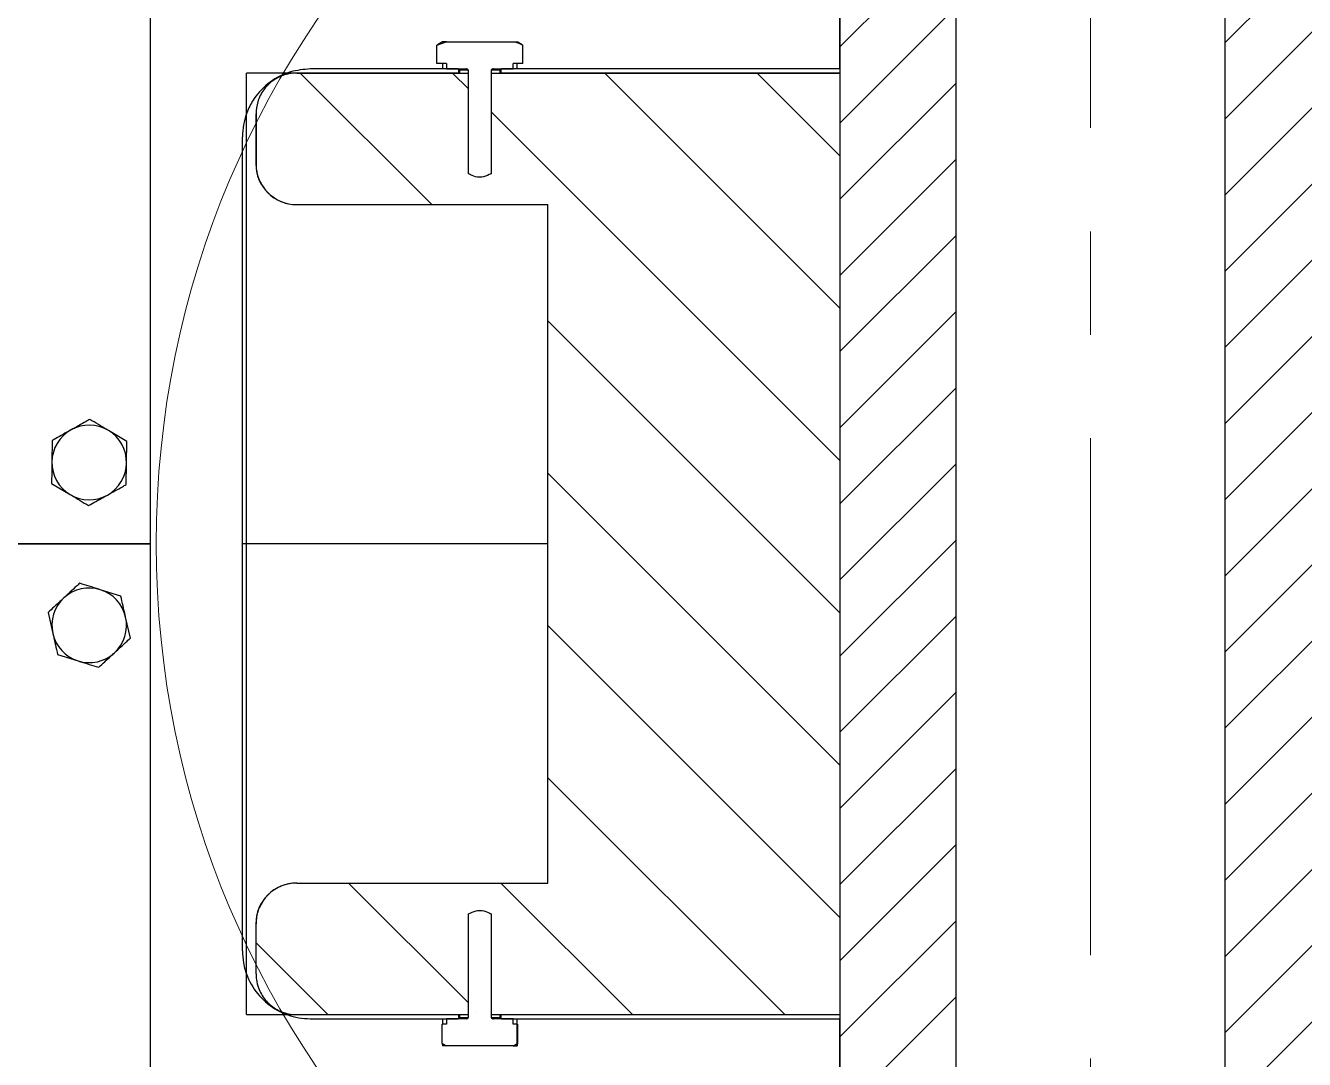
# Model space of a CAD drawing. Header units: millimetres. Extents: x 2 to 1187, y 2 to 839.
# Drawn here: x 103 to 140.7, y 384.22 to 414.7 of the extents above; entities that cross this region are included whole.
import ezdxf

# ---------------------------------------------------------------- set-up
doc = ezdxf.new("R2010")
doc.units = ezdxf.units.MM
doc.linetypes.add('CENTERX2', pattern=[20.319999999999997, 12.7, -2.54, 2.54, -2.54])

# ---------------------------------------------------------------- blocks, each defined once
blk = doc.blocks.new('*U52')
at = {"color": 0, "linetype": 'CENTERX2', "lineweight": 18, "ltscale": 1.2, "transparency": 16777216}
blk.add_line((-1.900551436051501e-07, 28.5), (1.900551151834407e-07, -28.5), dxfattribs=at)

msp = doc.modelspace()

# ---------------------------------------------------------------- hatches: boundary and pattern name
h = msp.add_hatch()
h.set_pattern_fill('ANSI31', color=256, scale=0.5)
h.set_pattern_definition([(45, (5.290240340435247, -37.67475550385461), (-1.122532015133644, 1.122532015133644), [])])
edge = h.paths.add_edge_path()
edge.add_line((141.7756943075513, 419.4192039169316), (141.495036191991, 419.4192039150599))
edge.add_line((141.495036191991, 419.4192039150599), (141.3747379656355, 419.4192039142578))
edge.add_line((141.3747379656355, 419.4192039142578), (141.3747379389611, 423.4192039142578))
edge.add_line((141.3747379389611, 423.4192039142578), (138.3614185367727, 423.4192038941631))
edge.add_line((138.3614185367727, 423.4192038941631), (138.3614188702028, 373.419203894163))
edge.add_spline(control_points=[(138.3614188702028, 373.419203894163), (138.4175603492041, 373.4192038945374), (138.4733374291138, 373.4192038949093), (138.5287343410107, 373.4192038952787)], knot_values=[0.6634045866219503, 0.6634045866219503, 0.6634045866219503, 0.6634045866219503, 0.6783472241660697, 0.6783472241660697, 0.6783472241660697, 0.6783472241660697], degree=3, periodic=0)
edge.add_line((138.5287343410107, 373.4192038952787), (138.5287343351424, 374.299203895477))
edge.add_line((138.5287343351424, 374.299203895477), (138.6487343343233, 374.4192038962584))
edge.add_spline(control_points=[(138.6487343343238, 374.4192038962588), (138.658955803817, 374.4192038963265), (138.6793987428032, 374.419203896462), (138.8366482077249, 374.4192038975093), (139.0614187649535, 374.4192038990068), (139.2396291445353, 374.4192039001944), (139.3287343343262, 374.4192039007881)], knot_values=[0, 0, 0, 0, 0.2499999999992527, 0.4999999999990147, 0.7499999999992577, 1, 1, 1, 1], degree=3, periodic=0)
edge.add_spline(control_points=[(139.3287343343262, 374.4192039007881), (139.4178395241177, 374.4192039013827), (139.5960499037004, 374.4192039025721), (139.8208204609365, 374.4192039040724), (139.9780699258685, 374.4192039051222), (139.9985128648632, 374.4192039052595), (140.0087343343605, 374.4192039053281)], knot_values=[0, 0, 0, 0, 0.250000000000807, 0.5000000000010134, 0.7500000000007412, 1, 1, 1, 1], degree=3, periodic=0)
edge.add_line((140.0087343343605, 374.4192039053281), (140.1287343351424, 374.2992039061467))
edge.add_line((140.1287343351424, 374.2992039061467), (140.1287343410107, 373.4192039059486))
edge.add_spline(control_points=[(140.1287343410107, 373.4192039059486), (140.1494856925668, 373.4192039060869), (140.5517871079121, 373.4192039087697), (140.9777616233078, 373.4192039116103), (141.3215867985463, 373.4192039139032), (141.3747382723907, 373.4192039142576)], knot_values=[0.3513170632974471, 0.3513170632974471, 0.3513170632974471, 0.3513170632974471, 0.3580783645147824, 0.483078364514781, 0.5067613012173553, 0.5067613012173553, 0.5067613012173553, 0.5067613012173553], degree=3, periodic=0)
edge.add_line((141.3747382723911, 373.4192039142576), (141.3747382323796, 379.4192039142577))
edge.add_line((141.3747382323796, 379.4192039142577), (141.7756945742954, 379.4192039169316))
edge.add_line((141.7756945742954, 379.4192039169316), (141.7756943075513, 419.4192039169316))
edge = h.paths.add_edge_path()
edge.add_line((127.0090844245911, 379.4192038184589), (127.410040766507, 379.4192038211328))
edge.add_line((127.410040766507, 379.4192038211328), (127.4100408065185, 373.4192038211326))
edge.add_spline(control_points=[(127.410040806519, 373.4192038211326), (127.4631922802967, 373.419203821487), (127.8070174554541, 373.4192038237799), (128.2329919707987, 373.4192038266206), (128.6352933861925, 373.4192038293033), (128.6560447378093, 373.4192038294417)], knot_values=[0.4932386987627561, 0.4932386987627561, 0.4932386987627561, 0.4932386987627561, 0.5169216354355964, 0.6419216354355932, 0.6486829366728339, 0.6486829366728339, 0.6486829366728339, 0.6486829366728339], degree=3, periodic=0)
edge.add_line((128.6560447378093, 373.4192038294417), (128.6560447319409, 374.2992038296398))
edge.add_line((128.6560447319409, 374.2992038296398), (128.7760447311219, 374.4192038304215))
edge.add_spline(control_points=[(128.7760447311223, 374.419203830422), (128.7862662006155, 374.4192038304896), (128.8067091396017, 374.4192038306249), (128.9639586045234, 374.4192038316723), (129.1887291617521, 374.4192038331698), (129.3669395413338, 374.4192038343573), (129.4560447311248, 374.4192038349511)], knot_values=[0, 0, 0, 0, 0.2499999999994811, 0.4999999999991823, 0.7499999999993581, 1, 1, 1, 1], degree=3, periodic=0)
edge.add_spline(control_points=[(129.4560447311248, 374.4192038349511), (129.5451499209163, 374.4192038355457), (129.723360300499, 374.419203836735), (129.948130857735, 374.4192038382353), (130.1053803226671, 374.4192038392853), (130.1258232616617, 374.4192038394224), (130.136044731159, 374.419203839491)], knot_values=[0, 0, 0, 0, 0.2500000000007667, 0.5000000000010216, 0.7500000000007667, 1, 1, 1, 1], degree=3, periodic=0)
edge.add_line((130.136044731159, 374.419203839491), (130.2560447319409, 374.2992038403098))
edge.add_line((130.2560447319409, 374.2992038403098), (130.2560447378093, 373.4192038401115))
edge.add_spline(control_points=[(130.2560447378093, 373.4192038401115), (130.3114416497357, 373.4192038404809), (130.3672187296753, 373.4192038408529), (130.423360208707, 373.4192038412273)], knot_values=[0.3216527758042859, 0.3216527758042859, 0.3216527758042859, 0.3216527758042859, 0.3365954133564725, 0.3365954133564725, 0.3365954133564725, 0.3365954133564725], degree=3, periodic=0)
edge.add_line((130.423360208707, 373.4192038412273), (130.4233598752769, 423.4192038412274))
edge.add_line((130.4233598752769, 423.4192038412274), (127.4100404730885, 423.4192038211328))
edge.add_line((127.4100404730885, 423.4192038211328), (127.4100404997629, 419.4192038211327))
edge.add_line((127.4100404997629, 419.4192038211327), (127.0090841578471, 419.4192038184589))
edge.add_line((127.0090841578471, 419.4192038184589), (127.0090844245911, 379.4192038184589))
h = msp.add_hatch()
h.set_pattern_fill('ANSI31', color=256, scale=0.3, angle=10)
h.set_pattern_definition([(55, (0, 0), (-0.7802423221852646, 0.5463315556243713), [])])
edge = h.paths.add_edge_path()
edge.add_spline(control_points=[(127.4100404818911, 422.0992038211328), (127.4090784235645, 422.1106375522636), (127.4072301765968, 422.1326033295046), (127.3980014372574, 422.1529084612274), (127.3923892144093, 422.1618975440556)], knot_values=[0, 0, 0, 0, 0.1819875844286156, 0.3496232939572136, 0.3496232939572136, 0.3496232939572136, 0.3496232939572136], degree=3, periodic=0)
edge.add_spline(control_points=[(127.3923892144093, 422.1618975440556), (127.3908386162258, 422.1643811331578), (127.3816083113411, 422.1780283037142), (127.3601622299673, 422.1991892819514), (127.3252351435462, 422.2163456369056), (127.3007477010847, 422.2183175700028), (127.2897422547353, 422.2192038203305)], knot_values=[0.3496232939572136, 0.3496232939572136, 0.3496232939572136, 0.3496232939572136, 0.3959392784988786, 0.6101052336609224, 0.8247687181051618, 0.9999999999999999, 0.9999999999999999, 0.9999999999999999, 0.9999999999999999], degree=3, periodic=0)
edge.add_line((127.2897422547353, 422.2192038203305), (126.6883906529981, 422.2192038163204))
edge.add_line((126.6883906529981, 422.2192038163204), (126.6883906588454, 421.3423672707016))
edge.add_arc((126.2075042465622, 420.8192038131136), 0.7105995671782972, 0, 47.41110159548401, ccw=False)
edge.add_arc((126.2075042465622, 420.8192038131136), 0.710599567178297, -47.411100831317924, 0, ccw=False)
edge.add_line((126.6883906658229, 420.2960403619394), (126.6883906716702, 419.4192038163203))
edge.add_line((126.6883906716702, 419.4192038163203), (127.2897422734074, 419.4192038203305))
edge.add_spline(control_points=[(127.2897422734074, 419.4192038203305), (127.2922741873873, 419.4192542110616), (127.3082974609422, 419.4195731099169), (127.3376499859623, 419.4266633408253), (127.3705037883784, 419.4476230939094), (127.3864452822021, 419.4669967134108), (127.392389232316, 419.4766633381931)], knot_values=[0, 0, 0, 0, 0.0404249291868975, 0.2558300573917609, 0.4711966617867565, 0.6511857858260073, 0.6511857858260073, 0.6511857858260073, 0.6511857858260073], degree=3, periodic=0)
edge.add_spline(control_points=[(127.392389232316, 419.4766633381931), (127.3935457670141, 419.4785442064305), (127.4014312932281, 419.4921729667805), (127.408816626102, 419.5133138515525), (127.4097462946402, 419.5329801836911), (127.4100404989627, 419.5392038211328)], knot_values=[0.6511857858260073, 0.6511857858260073, 0.6511857858260073, 0.6511857858260073, 0.686206885133976, 0.9006965526239377, 1, 1, 1, 1], degree=3, periodic=0)
edge.add_line((127.4100404989627, 419.5392038211335), (127.410040481891, 422.0992038211328))
edge = h.paths.add_edge_path()
edge.add_line((142.0963877750562, 422.2192039190701), (141.495036173319, 422.2192039150599))
edge.add_spline(control_points=[(141.4950361733189, 422.2192039150599), (141.492504259339, 422.2191535243288), (141.4764809857841, 422.2188346254736), (141.4471284607641, 422.2117443945652), (141.4142746583479, 422.1907846414811), (141.3983331645244, 422.1714110219797), (141.3923892144103, 422.1617443971975)], knot_values=[0, 0, 0, 0, 0.04042492918691664, 0.2558300573917623, 0.4711966617867626, 0.6511857858259162, 0.6511857858259162, 0.6511857858259162, 0.6511857858259162], degree=3, periodic=0)
edge.add_spline(control_points=[(141.3923892144103, 422.1617443971975), (141.3912326797123, 422.1598635289602), (141.3833471534983, 422.14623476861), (141.3759618206243, 422.125093883838), (141.3750321520862, 422.1054275516994), (141.3747379477637, 422.0992039142577)], knot_values=[0.6511857858259162, 0.6511857858259162, 0.6511857858259162, 0.6511857858259162, 0.6862068851339916, 0.9006965526239338, 0.9999999999999999, 0.9999999999999999, 0.9999999999999999, 0.9999999999999999], degree=3, periodic=0)
edge.add_line((141.3747379477637, 422.0992039142581), (141.3747379648353, 419.5392039142578))
edge.add_spline(control_points=[(141.3747379648352, 419.5392039142578), (141.3757000231618, 419.5277701831269), (141.3775482701296, 419.5058044058859), (141.3867770094689, 419.4854992741629), (141.3923892323171, 419.4765101913347)], knot_values=[0, 0, 0, 0, 0.1819875844289816, 0.3496232939580574, 0.3496232939580574, 0.3496232939580574, 0.3496232939580574], degree=3, periodic=0)
edge.add_spline(control_points=[(141.3923892323171, 419.4765101913347), (141.3939398305006, 419.4740266022326), (141.4031701353852, 419.4603794316761), (141.4246162167591, 419.4392184534391), (141.4595433031802, 419.4220620984849), (141.4840307456417, 419.4200901653877), (141.495036191991, 419.4192039150599)], knot_values=[0.3496232939580574, 0.3496232939580574, 0.3496232939580574, 0.3496232939580574, 0.3959392784992682, 0.6101052336613004, 0.824768718105549, 1, 1, 1, 1], degree=3, periodic=0)
edge.add_line((141.4950361919906, 419.41920391506), (141.7756943075513, 419.4192039169316))
edge.add_line((141.7756943075513, 419.4192039169316), (142.0963877937282, 419.4192039190701))
edge.add_line((142.0963877937282, 419.4192039190701), (142.0963877878809, 420.296040464689))
edge.add_arc((142.5772742001642, 420.819203922277), 0.7105995671783423, 180, 227.4111015954854, ccw=False)
edge.add_arc((142.5772742001642, 420.819203922277), 0.7105995671783423, 132.5888991686807, 180, ccw=False)
edge.add_line((142.0963877809034, 421.3423673734513), (142.0963877750561, 422.2192039190701))
edge = h.paths.add_edge_path()
edge.add_spline(control_points=[(127.4100407699746, 378.8992038211327), (127.4090787116481, 378.9106375522636), (127.4072304646803, 378.9326033295046), (127.398001725341, 378.9529084612274), (127.3923895024928, 378.9618975440556)], knot_values=[0, 0, 0, 0, 0.1819875844286263, 0.3496232939571624, 0.3496232939571624, 0.3496232939571624, 0.3496232939571624], degree=3, periodic=0)
edge.add_spline(control_points=[(127.3923895024928, 378.9618975440556), (127.3908389043093, 378.9643811331578), (127.3816085994247, 378.9780283037143), (127.3601625180508, 378.9991892819514), (127.3252354316297, 379.0163456369056), (127.3007479891682, 379.0183175700028), (127.2897425428189, 379.0192038203305)], knot_values=[0.3496232939571624, 0.3496232939571624, 0.3496232939571624, 0.3496232939571624, 0.3959392784989152, 0.6101052336609499, 0.8247687181051924, 1, 1, 1, 1], degree=3, periodic=0)
edge.add_line((127.2897425428189, 379.0192038203305), (126.6883909410817, 379.0192038163203))
edge.add_line((126.6883909410817, 379.0192038163203), (126.688390946929, 378.1423672707015))
edge.add_arc((126.2075045346457, 377.6192038131135), 0.710599567178362, 0, 47.411101595484524, ccw=False)
edge.add_arc((126.2075045346457, 377.6192038131135), 0.7105995671783621, -47.41110083131838, 0, ccw=False)
edge.add_line((126.6883909539065, 377.0960403619392), (126.6883909597538, 376.2192038163204))
edge.add_line((126.6883909597538, 376.2192038163204), (127.2897425614909, 376.2192038203306))
edge.add_spline(control_points=[(127.289742561491, 376.2192038203306), (127.2922744754711, 376.2192542110617), (127.3082977490261, 376.2195731099169), (127.3376502740462, 376.2266633408255), (127.3705040764622, 376.2476230939096), (127.3864455702856, 376.2669967134108), (127.3923895203996, 376.276663338193)], knot_values=[0, 0, 0, 0, 0.04042492918944392, 0.255830057394288, 0.4711966617892855, 0.6511857858258688, 0.6511857858258688, 0.6511857858258688, 0.6511857858258688], degree=3, periodic=0)
edge.add_spline(control_points=[(127.3923895203996, 376.276663338193), (127.3935460550977, 376.2785442064305), (127.4014315813118, 376.2921729667808), (127.4088169141857, 376.3133138515528), (127.4097465827238, 376.3329801836913), (127.4100407870463, 376.3392038211327)], knot_values=[0.6511857858258688, 0.6511857858258688, 0.6511857858258688, 0.6511857858258688, 0.6862068851364908, 0.9006965526264447, 0.9999999999999999, 0.9999999999999999, 0.9999999999999999, 0.9999999999999999], degree=3, periodic=0)
edge.add_line((127.4100407870463, 376.339203821133), (127.4100407699746, 378.8992038211327))
edge = h.paths.add_edge_path()
edge.add_line((142.0963880631398, 379.0192039190702), (141.4950364614026, 379.01920391506))
edge.add_spline(control_points=[(141.4950364614025, 379.01920391506), (141.4925045474226, 379.0191535243288), (141.4764812738677, 379.0188346254737), (141.4471287488477, 379.0117443945651), (141.4142749464315, 378.9907846414811), (141.3983334526079, 378.9714110219799), (141.392389502494, 378.9617443971975)], knot_values=[0, 0, 0, 0, 0.04042492918690391, 0.2558300573917646, 0.4711966617867599, 0.6511857858255868, 0.6511857858255868, 0.6511857858255868, 0.6511857858255868], degree=3, periodic=0)
edge.add_spline(control_points=[(141.392389502494, 378.9617443971975), (141.3912329677958, 378.9598635289602), (141.3833474415819, 378.9462347686101), (141.3759621087079, 378.925093883838), (141.3750324401697, 378.9054275516994), (141.3747382358473, 378.8992039142578)], knot_values=[0.6511857858255868, 0.6511857858255868, 0.6511857858255868, 0.6511857858255868, 0.6862068851339791, 0.9006965526239569, 1, 1, 1, 1], degree=3, periodic=0)
edge.add_line((141.3747382358473, 378.8992039142581), (141.3747382529189, 376.3392039142577))
edge.add_spline(control_points=[(141.3747382529188, 376.3392039142578), (141.3757003112454, 376.3277701831268), (141.3775485582132, 376.3058044058859), (141.3867772975525, 376.2854992741629), (141.3923895204007, 376.2765101913348)], knot_values=[0, 0, 0, 0, 0.1819875844303302, 0.3496232939576125, 0.3496232939576125, 0.3496232939576125, 0.3496232939576125], degree=3, periodic=0)
edge.add_spline(control_points=[(141.3923895204007, 376.2765101913348), (141.3939401185841, 376.2740266022325), (141.4031704234689, 376.260379431676), (141.4246165048429, 376.239218453439), (141.459543591264, 376.2220620984849), (141.4840310337254, 376.2200901653877), (141.4950364800746, 376.21920391506)], knot_values=[0.3496232939576125, 0.3496232939576125, 0.3496232939576125, 0.3496232939576125, 0.3959392785006104, 0.6101052336626436, 0.8247687181069004, 1, 1, 1, 1], degree=3, periodic=0)
edge.add_line((141.4950364800746, 376.21920391506), (142.0963880818118, 376.2192039190701))
edge.add_line((142.0963880818118, 376.2192039190701), (142.0963880759645, 377.0960404646889))
edge.add_arc((142.5772744882478, 377.6192039222769), 0.7105995671784034, 180, 227.4111015954837, ccw=False)
edge.add_arc((142.5772744882478, 377.6192039222769), 0.7105995671784033, 132.5888991686793, 180, ccw=False)
edge.add_line((142.096388068987, 378.1423673734513), (142.0963880631398, 379.0192039190702))
h = msp.add_hatch()
h.set_pattern_fill('ANSI31', color=256, angle=90)
h.set_pattern_definition([(135, (5.290240340435247, -37.67475550385461), (-2.245064030267288, -2.245064030267288), [])])
edge = h.paths.add_edge_path()
edge.add_line((127.0090841986589, 413.2992038184589), (116.7496410558566, 413.2992037500428))
edge.add_spline(control_points=[(116.4489032352966, 413.1892037480372), (116.5066042177801, 413.2014561955615), (116.6047126285223, 413.2222889110988), (116.6927925639932, 413.2694001234589), (116.7288321785954, 413.2894257582092)], knot_values=[0, 0, 0, 0, 0.551302494646545, 0.9373741877520549, 0.9373741877520549, 0.9373741877520549, 0.9373741877520549], degree=3, periodic=0)
edge.add_line((116.7288321785956, 413.2894257582092), (116.7288321983183, 410.3314037498991))
edge.add_spline(control_points=[(116.7288321983183, 410.3314037498991), (116.654763683084, 410.2943398519465), (116.5648416229852, 410.2493428373763), (116.4663997130311, 410.2333645950199), (116.4489032550207, 410.2314465160362)], knot_values=[0, 0, 0, 0, 0.3465008693547989, 0.4206655405457608, 0.4206655405457608, 0.4206655405457608, 0.4206655405457608], degree=3, periodic=0)
edge.add_line((116.4489032552191, 410.201709725882), (116.4489032552329, 410.1996340575507))
edge.add_line((116.4489032552329, 410.1996340575507), (116.3358753331426, 410.1996340567968))
edge.add_line((116.3358753331426, 410.1996340567968), (116.3358753329305, 410.2314507729384))
edge.add_spline(control_points=[(116.3358753329304, 410.2314507729384), (116.3317163173532, 410.2319050108067), (116.2547130471886, 410.241260757687), (116.1592840999467, 410.2755730708103), (116.0755476344032, 410.3208137025677), (116.0559463882811, 410.3314037454127)], knot_values=[0.5793508985062249, 0.5793508985062249, 0.5793508985062249, 0.5793508985062249, 0.5969450282006965, 0.9056518608507508, 1, 1, 1, 1], degree=3, periodic=0)
edge.add_line((116.0559463884868, 410.3005623966408), (116.0559463679559, 413.3792037454126))
edge.add_line((116.0559463679558, 413.3792037454126), (115.7923892729768, 413.3792037436551))
edge.add_line((115.7923892729768, 413.3792037436551), (115.7923892735103, 413.2992037436593))
edge.add_line((115.7923892735103, 413.2992037436593), (110.9976635040499, 413.2992037116852))
edge.add_spline(control_points=[(110.9976635040489, 413.2992037116851), (110.9760978771223, 413.2988341665642), (110.8271508236507, 413.2962818337672), (110.6787160054439, 413.2634239335805), (110.5593211409311, 413.2163545839946)], knot_values=[0, 0, 0, 0, 0.0344629054350209, 0.2380245302437651, 0.2380245302437651, 0.2380245302437651, 0.2380245302437651], degree=3, periodic=0)
edge.add_arc((134.3923893660725, 399.4192038676983), 27.53863665674896, 149.9331122610786, 153.2664630392977)
edge.add_line((109.7974061806336, 411.8072348258616), (109.7974061885561, 410.6192037036811))
edge.add_spline(control_points=[(109.7974061885561, 410.6192037036811), (109.8000132363895, 410.5599879233374), (109.8063222307806, 410.4166871287525), (109.8787986197436, 410.1462088023277), (110.0585565036767, 409.834819381178), (110.371191037357, 409.5700215720727), (110.7029914478941, 409.4368273098763), (110.9175680429362, 409.4239940218831), (110.9976635299231, 409.4192037116851)], knot_values=[0, 0, 0, 0, 0.09449379155566698, 0.2286727513284315, 0.4431801891145382, 0.6576863938017959, 0.8722238323087992, 0.9999999999999999, 0.9999999999999999, 0.9999999999999999, 0.9999999999999999], degree=3, periodic=0)
edge.add_line((110.9976635299224, 409.4192037116851), (118.4001038520723, 409.4192037610491))
edge.add_line((118.4001038520723, 409.4192037610491), (118.4001039854443, 389.4192037610491))
edge.add_line((118.4001039854444, 389.4192037610491), (110.9976636632951, 389.4192037116852))
edge.add_spline(control_points=[(110.9976636632951, 389.4192037116852), (110.9260946720246, 389.415372516755), (110.720074126481, 389.4043439294355), (110.4414361138501, 389.2991375056269), (110.1527983220617, 389.0933239850925), (109.928871995625, 388.8122860922922), (109.8111471036594, 388.4886755169995), (109.8008502365116, 388.2867424139245), (109.7974063379328, 388.2192037036811)], knot_values=[0, 0, 0, 0, 0.1142318097572978, 0.3288309552346453, 0.4632038618227771, 0.6777035981872587, 0.8922044827567146, 0.9999999999999999, 0.9999999999999999, 0.9999999999999999, 0.9999999999999999], degree=3, periodic=0)
edge.add_line((109.7974063379328, 388.2192037036809), (109.7974063458553, 387.0311725815068))
edge.add_arc((134.3923893660726, 399.4192038676983), 27.53863665674896, 206.7335377248674, 210.0705154690401)
edge.add_spline(control_points=[(110.5601947668752, 385.6205441684293), (110.621649823295, 385.5962657685535), (110.7653308806008, 385.5536229536134), (110.9143726905653, 385.5443729904741), (110.9976636891692, 385.5392037116852)], knot_values=[0.7622663135039146, 0.7622663135039146, 0.7622663135039146, 0.7622663135039146, 0.8671441513306644, 1, 1, 1, 1], degree=3, periodic=0)
edge.add_line((110.9976636891684, 385.5392037116852), (115.7653377635257, 385.5392037434789))
edge.add_line((115.7653377635257, 385.5392037434789), (116.0351376763007, 385.5392037452781))
edge.add_spline(control_points=[(116.3358754968596, 385.6492037472836), (116.2781745143762, 385.6369512997593), (116.1800661036324, 385.6161185842217), (116.0919861681602, 385.5690073718604), (116.0559465535566, 385.5489817371093)], knot_values=[0, 0, 0, 0, 0.5513024946464474, 0.9373741877671795, 0.9373741877671795, 0.9373741877671795, 0.9373741877671795], degree=3, periodic=0)
edge.add_line((116.0559465535564, 385.5489817371093), (116.055946533833, 388.5070037454264))
edge.add_spline(control_points=[(116.055946533833, 388.5070037454264), (116.1300150490673, 388.5440676433789), (116.2199371091677, 388.5890646579496), (116.3183790191236, 388.6050429003055), (116.3358754771355, 388.6069609792892)], knot_values=[0, 0, 0, 0, 0.3465008693561903, 0.4206655405541217, 0.4206655405541217, 0.4206655405541217, 0.4206655405541217], degree=3, periodic=0)
edge.add_line((116.3358754769373, 388.6366977694448), (116.3358754769234, 388.6387734377693))
edge.add_line((116.3358754769234, 388.6387734377693), (116.4489033990136, 388.6387734385228))
edge.add_line((116.4489033990136, 388.6387734385228), (116.4489033992258, 388.6069567223856))
edge.add_spline(control_points=[(116.4489033992258, 388.6069567223856), (116.4530624148016, 388.6065024845174), (116.5300656849651, 388.5971467376366), (116.6254946322045, 388.5628344245136), (116.7092310977473, 388.5175937927572), (116.728832343868, 388.507003749913)], knot_values=[0.5793508985151167, 0.5793508985151167, 0.5793508985151167, 0.5793508985151167, 0.5969450282035529, 0.9056518608569195, 0.9999999999999999, 0.9999999999999999, 0.9999999999999999, 0.9999999999999999], degree=3, periodic=0)
edge.add_line((116.7288323436623, 388.5378450986827), (116.7288323641925, 385.4592037499131))
edge.add_line((116.7288323641925, 385.4592037499131), (116.9923894591738, 385.4592037516706))
edge.add_line((116.9923894591738, 385.4592037516706), (116.9923894586403, 385.5392037516615))
edge.add_line((116.9923894586403, 385.5392037516615), (127.0090843837793, 385.5392038184589))
edge.add_line((127.0090843837793, 385.5392038184589), (127.0090841986589, 413.2992038184589))
edge = h.paths.add_edge_path()
edge.add_line((161.6389764451709, 403.4192040493919), (161.023360008649, 403.4192040452866))
edge.add_line((161.023360008649, 403.4192040452866), (161.0233599885632, 406.4311873685686))
edge.add_arc((134.3923893660726, 399.4192038676983), 27.53863665674896, 14.75127572675911, 21.29231056562076)
edge.add_line((160.0512378493995, 409.4192040388039), (158.9873724022121, 409.4192040317093))
edge.add_line((158.987372402212, 409.4192040317093), (158.9873723862872, 411.8072351538951))
edge.add_arc((134.3923893660725, 399.4192038676984), 27.53863665674896, 26.73353772487971, 30.06676873333735)
edge.add_spline(control_points=[(158.2254862483863, 413.2163050817463), (158.2253377421617, 413.2163634736261), (158.0993355365219, 413.2658780138138), (157.9503107122719, 413.2973120282739), (157.8015549173732, 413.2990366162213), (157.7871150429732, 413.2992040237053)], knot_values=[0.7619683253571549, 0.7619683253571549, 0.7619683253571549, 0.7619683253571549, 0.7622216861526893, 0.9769186202841876, 1, 1, 1, 1], degree=3, periodic=0)
edge.add_line((157.7871150429732, 413.2992040237053), (152.7496410574588, 413.2992039901124))
edge.add_spline(control_points=[(152.4489032449244, 413.1892039881069), (152.5066042233284, 413.2014564354461), (152.6047126306378, 413.2222891514128), (152.6927925633154, 413.2694003622368), (152.7288321785938, 413.2894259973976)], knot_values=[0, 0, 0, 0, 0.5513024708109582, 0.9373741806993496, 0.9373741806993496, 0.9373741806993496, 0.9373741806993496], degree=3, periodic=0)
edge.add_line((152.7288321785939, 413.2894259973977), (152.7288321983166, 410.3314039899682))
edge.add_spline(control_points=[(152.7288321983166, 410.3314039899682), (152.6547636830823, 410.2943400920159), (152.5648416258918, 410.2493430789015), (152.4663997193975, 410.2333648361239), (152.4489032646485, 410.2314467571623)], knot_values=[0, 0, 0, 0, 0.3465008693568967, 0.4206655269428592, 0.4206655269428592, 0.4206655269428592, 0.4206655269428592], degree=3, periodic=0)
edge.add_line((152.4489032648468, 410.2017099697484), (152.4489032648607, 410.1996342976203))
edge.add_line((152.4489032648607, 410.1996342976203), (152.3358753235148, 410.1996342968666))
edge.add_line((152.3358753235148, 410.1996342968666), (152.3358753233027, 410.2314510140607))
edge.add_spline(control_points=[(152.3358753233026, 410.2314510140607), (152.3317163109447, 410.2319052516561), (152.2547130441065, 410.2412609988658), (152.1592840999459, 410.2755733108817), (152.0755476344043, 410.3208139426381), (152.0559463882847, 410.3314039854817)], knot_values=[0.5793509120846297, 0.5793509120846297, 0.5793509120846297, 0.5793509120846297, 0.5969450282058377, 0.9056518608619593, 1, 1, 1, 1], degree=3, periodic=0)
edge.add_line((152.0559463884904, 410.3005626390733), (152.0559463679592, 413.3792039854817))
edge.add_line((152.0559463679592, 413.3792039854817), (151.7923892729777, 413.3792039837242))
edge.add_line((151.7923892729778, 413.3792039837242), (151.7923892735113, 413.2992039837289))
edge.add_line((151.7923892735112, 413.2992039837289), (141.7756943483631, 413.2992039169317))
edge.add_line((141.7756943483632, 413.2992039169317), (141.7756945334836, 385.5392039169316))
edge.add_line((141.7756945334836, 385.5392039169316), (152.0351376748888, 385.5392039853477))
edge.add_spline(control_points=[(152.3358754872318, 385.6492039873532), (152.2781745088278, 385.636951540014), (152.1800661012124, 385.6161188239823), (152.0919861682915, 385.5690076129295), (152.0559465527437, 385.5489819776074)], knot_values=[0, 0, 0, 0, 0.5513024708108408, 0.9373741836230717, 0.9373741836230717, 0.9373741836230717, 0.9373741836230717], degree=3, periodic=0)
edge.add_line((152.0559465527435, 385.5489819776073), (152.0559465330185, 388.5070039854838))
edge.add_spline(control_points=[(152.0559465330186, 388.5070039854838), (152.1300150482524, 388.5440678835539), (152.2199371056741, 388.5890648969274), (152.3183790124898, 388.6050431398406), (152.3358754675077, 388.6069612188332)], knot_values=[0, 0, 0, 0, 0.3465008686466935, 0.4206655271647746, 0.4206655271647746, 0.4206655271647746, 0.4206655271647746], degree=3, periodic=0)
edge.add_line((152.3358754673094, 388.6366980064743), (152.3358754672956, 388.638773677839))
edge.add_line((152.3358754672956, 388.638773677839), (152.4489034086415, 388.6387736785927))
edge.add_line((152.4489034086414, 388.6387736785927), (152.4489034088536, 388.606956961941))
edge.add_spline(control_points=[(152.4489034088536, 388.606956961941), (152.4530624208768, 388.6065027243816), (152.5300656871158, 388.5971469773093), (152.6254946316555, 388.562834665372), (152.709231097749, 388.5175940332622), (152.7288323446735, 388.5070039899708)], knot_values=[0.5793509118757245, 0.5793509118757245, 0.5793509118757245, 0.5793509118757245, 0.5969450265346817, 0.9056518572183274, 0.9999999999999999, 0.9999999999999999, 0.9999999999999999, 0.9999999999999999], degree=3, periodic=0)
edge.add_line((152.7288323444678, 388.5378453365407), (152.7288323649968, 385.4592039899711))
edge.add_line((152.7288323649968, 385.4592039899711), (152.99238945917, 385.4592039917286))
edge.add_line((152.99238945917, 385.4592039917286), (152.9923894586365, 385.5392039917312))
edge.add_line((152.9923894586365, 385.5392039917312), (157.7871152280939, 385.5392040237053))
edge.add_spline(control_points=[(157.7871152280936, 385.5392040237053), (157.9132173826572, 385.5508204021245), (158.0623816508681, 385.5645612346435), (158.2030308361156, 385.612319922969), (158.2245359378395, 385.620461218665)], knot_values=[0, 0, 0, 0, 0.2007826664703332, 0.2375026788174134, 0.2375026788174134, 0.2375026788174134, 0.2375026788174134], degree=3, periodic=0)
edge.add_arc((134.3923893660726, 399.4192038676984), 27.53863665674896, 329.9292851084072, 333.2664630392854)
edge.add_line((158.9873725515089, 387.0311729095298), (158.9873725355841, 389.4192040317093))
edge.add_line((158.9873725355841, 389.4192040317093), (160.051237982769, 389.4192040388038))
edge.add_arc((134.3923893660726, 399.4192038676983), 27.53863665674896, 338.7076901985307, 345.2487250374061)
edge.add_line((161.0233600820835, 392.4072207220107), (161.0233600619978, 395.4192040452866))
edge.add_line((161.0233600619977, 395.4192040452866), (161.6389764985188, 395.4192040493919))
edge.add_arc((134.3923893660726, 399.4192038676983), 27.53863665674897, 351.6482165917416, 360)
edge.add_arc((134.3923893660726, 399.4192038676984), 27.53863665674896, 359.9999999999999, 368.3517841724106)
h.paths.add_polyline_path([(161.0233600820835, 392.4072207220106, -0.02854840057126432), (160.051237982769, 389.4192040388038), (161.0233601020093, 389.4192040452865)], flags=17)

# ---------------------------------------------------------------- linework, layer by layer
at = {"color": 7, "linetype": 'Continuous', "lineweight": 25}
for p, q in [((130.4233598752769, 423.4192038412274), (130.423360208707, 373.4192038412274)), ((138.3614188702028, 373.4192038941631), (138.3614185367727, 423.4192038941631)), ((126.9923892326992, 419.4192038183476), (126.9923892727108, 413.4192038183476)), ((127.0090841578471, 419.4192038184589), (127.0090844245911, 379.4192038184589)), ((106.6795783202058, 415.5392036828895), (106.6795784277151, 399.4174901727927)), ((115.1228592957744, 414.1209557019661), (115.4060949993841, 414.2166939319244)), ((115.1228592993881, 413.579203739191), (115.1228592957744, 414.1209557019661)), ((115.2923892673753, 414.2192037403208), (115.1444692538103, 414.1338020793553)), ((115.4109648798963, 414.2192037411115), (115.2923892673752, 414.2192037403207)), ((115.4109648798963, 414.2192037411115), (115.4060949993841, 414.2166939319244)), ((115.4109648798963, 414.2192037411116), (117.3739821872124, 414.2192037542021)), ((117.373848023697, 414.2192037542011), (117.4923892673752, 414.2192037549916)), ((117.3741507195793, 414.2191169377501), (117.3741507195799, 414.2190287031365)), ((117.6430769598042, 414.132204176544), (117.4923892673752, 414.2192037549917)), ((117.6619192438972, 413.5792037561214), (117.6619192402843, 414.1209557188967)), ((115.406095003636, 413.5792037410794), (115.1228592993881, 413.579203739191)), ((115.2923892716431, 413.5792037403215), (115.2923892727101, 413.4192037403208)), ((115.406095003636, 413.5792037410794), (115.4109648841642, 413.5792037411122)), ((115.4109648841642, 413.5792037411122), (115.4109648852302, 413.4192037411115)), ((117.373813659122, 413.5792037542017), (117.3741507238476, 413.5792037542031)), ((117.3738136601873, 413.4192037542009), (117.373813659122, 413.5792037542017)), ((117.6619192438972, 413.5792037561214), (117.3741507238476, 413.5792037542031)), ((117.4923892727101, 413.4192037549918), (117.4923892716431, 413.5792037549925)), ((115.7653375784036, 413.2992037434789), (109.5173496991035, 413.2992037018136)), ((109.5173497916637, 399.4192037018136), (109.5173496991035, 413.2992037018136)), ((110.9976635040489, 413.2992037116851), (116.0384205915798, 413.2992037453)), ((115.7526285140385, 413.4192037433942), (111.397755250219, 413.4192037143532)), ((115.4109648852302, 413.4192037411115), (115.9889121006931, 413.4192037449656)), ((115.7526285140385, 413.4192037433942), (115.7653375776701, 413.4092037434789)), ((115.7788467858817, 413.4092037435689), (115.7653375776701, 413.4092037434789)), ((115.7653375776701, 413.4092037434789), (115.7653375784036, 413.2992037434789)), ((115.7923892729768, 413.3792037436552), (115.7923892735103, 413.2992037436593)), ((116.0559463679558, 413.3792037454126), (115.7923892729758, 413.3792037436551)), ((116.0559463882811, 410.3314037454127), (116.0559463679558, 413.3792037454126)), ((116.9923892729758, 413.3792037516574), (116.728832177997, 413.3792037498998)), ((116.728832177997, 413.3792037498998), (116.7288321983183, 410.3314037498991)), ((116.746357955456, 413.2992037500209), (127.0090841986589, 413.2992038184589)), ((116.7958664447243, 413.4192037503469), (117.3738136601873, 413.4192037542009)), ((116.9923892735103, 413.2992037516617), (116.9923892729769, 413.3792037516575)), ((117.0194409678868, 413.409203751842), (117.0059317596699, 413.4092037517519)), ((117.0194409678868, 413.409203751842), (117.032150031385, 413.4192037519268)), ((117.0194409686204, 413.299203751842), (117.0194409678868, 413.409203751842)), ((127.0090841986589, 413.299203818459), (117.0194409686204, 413.299203751842)), ((127.0090841978587, 413.419203818459), (117.032150031385, 413.4192037519268)), ((127.0090841986589, 413.2992038184589), (127.0090843837793, 385.5392038184589)), ((109.7923892815134, 412.0992037036476), (109.7923892913829, 410.6192037036477)), ((109.7974061786865, 412.0992037036811), (109.7923892815134, 412.0992037036476)), ((109.7974061786865, 412.0992037036811), (109.7974061885561, 410.6192037036811)), ((109.392389286048, 411.4192037009802), (109.3923893660712, 399.4192037009802)), ((109.3973258968838, 411.4192037010131), (109.392389286048, 411.4192037009802)), ((109.397325976907, 399.4192037010131), (109.3973258968838, 411.4192037010131)), ((109.7923892913829, 410.6192037036477), (109.7974061885561, 410.6192037036811)), ((110.9976635299231, 409.4192037116851), (118.4001038520723, 409.4192037610491)), ((118.3923892993853, 409.4192037609976), (118.3923894327573, 389.4192037609976)), ((118.4001039854444, 389.4192037610491), (118.4001038520723, 409.4192037610491)), ((105.9888728803209, 402.436197777715), (105.4436410062847, 402.7618594685346)), ((103.789114663631, 402.4688135424336), (103.7796993033618, 401.8337980431559)), ((105.9700421597814, 401.1661667791575), (105.9794575200512, 401.8011822784368)), ((103.770283943092, 401.1987825438765), (104.3155158171286, 400.8731208530573)), ((106.6795784277142, 399.4176136360858), (91.39238939548008, 399.4176135341417)), ((91.39238940022366, 399.4174900708485), (106.6795784277151, 399.4174901727927)), ((106.6795784277142, 399.4176136360858), (106.6795785352014, 383.2992036828896)), ((109.3923893660712, 399.4192037009802), (109.3923894460944, 387.4192037009802)), ((109.3923893660712, 399.4192037009802), (109.397325976907, 399.4192037010131)), ((109.5173497916637, 399.4192037018136), (109.397325976907, 399.4192037010131)), ((109.3973260569302, 387.4192037010131), (109.397325976907, 399.4192037010131)), ((118.3923893660712, 399.4192037609977), (109.5173497916637, 399.4192037018136)), ((109.5173498842239, 385.5392037018136), (109.5173497916637, 399.4192037018135)), ((105.8129151664932, 397.8791331509955), (105.2065320877196, 398.0678999253753)), ((103.6668122861639, 397.3951471728457), (103.806527003549, 396.7756206350136)), ((106.0923446012625, 396.6400800753294), (105.9526298838777, 397.259606613163)), ((103.9462417209337, 396.15609409718), (104.5526247997073, 395.9673273228005)), ((110.9976636632951, 389.4192037116852), (118.4001039854444, 389.4192037610491)), ((116.055946554155, 385.4592037454259), (116.055946533833, 388.5070037454264)), ((116.728832343868, 388.507003749913), (116.7288323641925, 385.4592037499131)), ((109.7923894407596, 388.2192037036477), (109.7923894506291, 386.7392037036476)), ((109.7974063379328, 388.2192037036811), (109.7923894407596, 388.2192037036477)), ((109.7974063478023, 386.7392037036811), (109.7974063379328, 388.2192037036811)), ((109.3923894460944, 387.4192037009802), (109.3973260569302, 387.4192037010131)), ((109.7923894506291, 386.7392037036476), (109.7974063478023, 386.7392037036811)), ((109.5173498842239, 385.5392037018136), (115.7653377635257, 385.5392037434789)), ((110.9976636891692, 385.5392037116852), (116.0384207767002, 385.5392037453)), ((111.3977554369398, 385.4192037143532), (115.7526287007609, 385.4192037433941)), ((115.2923894594405, 385.4192037403339), (115.2923894605075, 385.2592037403331)), ((115.4109650719635, 385.4192037411248), (115.4109650730291, 385.259203741124)), ((115.988912287427, 385.4192037449736), (115.4109650719635, 385.4192037411248)), ((115.7653377642592, 385.4292037434789), (115.7526287007609, 385.4192037433941)), ((115.7653377635257, 385.5392037434789), (115.7653377642592, 385.4292037434789)), ((115.7653377642592, 385.4292037434789), (115.7788469724751, 385.429203743569)), ((115.7923894586403, 385.5392037436592), (115.7923894591738, 385.4592037436682)), ((115.7923894591746, 385.4592037436683), (116.055946554155, 385.4592037454259)), ((116.7288323641925, 385.4592037499131), (116.9923894591746, 385.4592037516706)), ((116.7463581405764, 385.5392037500209), (127.0090843837793, 385.5392038184589)), ((117.3738138469191, 385.4192037542142), (116.795866631455, 385.4192037503601)), ((116.9923894591738, 385.4592037516705), (116.9923894586403, 385.5392037516615)), ((117.0059319462742, 385.4292037517519), (117.0194411544727, 385.429203751842)), ((117.0194411537391, 385.539203751842), (127.0090843837793, 385.5392038184589)), ((117.0194411544727, 385.429203751842), (117.0194411537391, 385.539203751842)), ((117.0321502181043, 385.4192037519268), (117.0194411544727, 385.429203751842)), ((117.0321502181043, 385.4192037519268), (127.0090843845796, 385.419203818459)), ((117.3738138479859, 385.2592037542135), (117.3738138469191, 385.4192037542142)), ((117.4923894605076, 385.2592037550042), (117.4923894594405, 385.4192037550048)), ((126.9923894594317, 385.4192038183476), (126.9923894994432, 379.4192038183476)), ((115.4109650730291, 385.259203741124), (115.2849038002622, 385.2592037402841)), ((115.2849038040917, 384.6849110096117), (115.2849038002622, 385.2592037402841)), ((117.4851455322087, 385.2592037549563), (117.3738138479859, 385.2592037542135)), ((117.4851455322087, 385.2592037549563), (117.4851455360908, 384.677160546051)), ((117.4851455322087, 385.2592037549563), (117.4922686078133, 385.2592037550039)), ((117.4922686078133, 385.2592037550039), (117.5016824508558, 385.2592037550662)), ((117.5016824508558, 385.2592037550662), (117.5016824544689, 384.717451792291)), ((115.2849038040917, 384.6849110096117), (115.4109650772969, 384.6192037411247)), ((115.2849038040917, 384.6849110096117), (115.2925103174702, 384.6192037403349)), ((115.4109650772969, 384.6192037411247), (115.2925103174702, 384.6192037403349)), ((117.3738138522538, 384.6192037542142), (115.4109650772969, 384.6192037411247)), ((117.3738138522538, 384.6192037542142), (117.4851455360908, 384.677160546051)), ((117.3738138522538, 384.6192037542142), (117.4922686120815, 384.6192037550035)), ((117.5016824544689, 384.717451792291), (117.4922686120815, 384.6192037550035))]:
    msp.add_line(p, q, dxfattribs=at)
at = {"color": 7, "linetype": 'Continuous', "lineweight": 18}
msp.add_circle((134.3923893660726, 399.4192038676983), 27.53863665674896, dxfattribs=at)
at = {"color": 7, "linetype": 'Continuous', "lineweight": 25}
for centre, radius, start, end in [((134.3923893660712, 399.4192038676953), 46.99999999999999, 14.79249742348417, 154.8349682343268), ((134.3923893660712, 399.4192038676953), 47.00000000000002, 154.8349682343268, 242.0899321050542), ((115.7523892729758, 413.3792037433884), 0.04000000000000625, 3.819515394750812e-07, 90.00000038278205), ((117.0323892729758, 413.3792037519241), 0.03999999999999204, 90.00000038142069, 180.0000003821144), ((110.9923892913829, 410.61920371165), 1.200000000000003, 180.0000003820818, 270.000000382085), ((104.8795784117061, 401.8174901607974), 1.099999999999665, 119.1505390334874, 179.1505390335441), ((104.8795784117061, 401.8174901607974), 1.099999999999402, 59.15053903341069, 119.1505390334874), ((104.8795784117061, 401.8174901607974), 1.100000000000506, 359.1505390334365, 59.15053903341069), ((104.8795784117061, 401.8174901607974), 1.100000000001373, 179.1505390335441, 239.150539033532), ((104.8795784117061, 401.8174901607974), 1.100000000001221, 299.1505390334517, 359.1505390334365), ((104.8795784117061, 401.8174901607974), 1.100000000001373, 239.150539033532, 299.1505390334517), ((104.8795784437127, 397.0176136240892), 1.099999999999419, 72.70865864439108, 132.7086586444627), ((104.8795784437127, 397.0176136240892), 1.099999999999666, 132.7086586444627, 192.7086586445258), ((104.8795784437127, 397.0176136240892), 1.100000000000529, 12.70865864441548, 72.70865864439108), ((104.8795784437127, 397.0176136240892), 1.100000000001238, 312.7086586444298, 12.70865864441548), ((104.8795784437127, 397.0176136240892), 1.100000000001376, 192.7086586445258, 252.7086586445139), ((104.8795784437127, 397.0176136240892), 1.100000000001376, 252.7086586445139, 312.7086586444298), ((110.9923894407595, 388.21920371165), 1.199999999999989, 90.00000038207854, 180.0000003820818), ((115.7523894591746, 385.4592037434015), 0.03999999999997783, 270.0000003812187, 3.821143838747721e-07), ((117.0323894591746, 385.4592037519373), 0.04000000000003467, 180.0000003819515, 270.0000003829058)]:
    msp.add_arc(centre, radius, start, end, dxfattribs=at)
for points, knots in [([(117.3741125893594, 414.2190312094321), (117.3931296119439, 414.2177812224126), (117.4905131953927, 414.2113802090738), (117.585489702761, 414.1612757786091), (117.6619192402846, 414.1209557188975)], [0, 0, 0, 0, 0.1952795523734123, 1, 1, 1, 1]), ([(111.397755250219, 413.4192037143532), (111.1994957120578, 413.4019243702734), (110.7765132640095, 413.3650592624085), (110.1887408671891, 413.0580345887165), (109.7722918738083, 412.6287062121884), (109.4928608878422, 412.1076146598389), (109.4019933738471, 411.7103821589266), (109.3978663640915, 411.4529205054744), (109.3973258968838, 411.4192037010131)], [0, 0, 0, 0, 0.1894063435064765, 0.4040943482229311, 0.618750885272239, 0.7531119588263273, 0.9676679004564367, 1, 1, 1, 1]), ([(110.9976635040489, 413.2992037116851), (110.9760978771223, 413.2988341665642), (110.8201905581176, 413.2961625637744), (110.5309918372793, 413.2293748860737), (110.2258640572914, 413.0384096256105), (109.9886069992235, 412.7754889143943), (109.8291259576907, 412.4690128281795), (109.807488385864, 412.2167484132088), (109.7974061786865, 412.0992037036811)], [0, 0, 0, 0, 0.0344629054350209, 0.2491473681600771, 0.4638230630562706, 0.5982258252454119, 0.8127899701082918, 1, 1, 1, 1]), ([(116.0559463679558, 413.3792037454126), (116.0556615823931, 413.3818498217761), (116.0550254877027, 413.3877600761747), (116.0492149958343, 413.3972102466586), (116.0367759479344, 413.4078959047472), (116.0158128136246, 413.4171027924587), (115.9982928393485, 413.4184711068959), (115.9889121006931, 413.4192037449656)], [0, 0, 0, 0, 0.09330203563141551, 0.2083986592706284, 0.3811034779721192, 0.668623570079453, 0.9999999999999999, 0.9999999999999999, 0.9999999999999999, 0.9999999999999999]), ([(116.7958664447243, 413.4192037503469), (116.7869426532598, 413.4185395685078), (116.7701425470005, 413.4172891666448), (116.749979730352, 413.4088743874188), (116.7372312732509, 413.398998969203), (116.7309266933781, 413.3900456881587), (116.728955844147, 413.3833347785426), (116.7288537827809, 413.3799254508729), (116.728832177997, 413.3792037498998)], [0, 0, 0, 0, 0.3149711470756378, 0.5929709093390627, 0.7582504794111368, 0.8794024729269289, 0.9744714028489085, 1, 1, 1, 1]), ([(109.7974061885561, 410.6192037036811), (109.8000132363895, 410.5599879233374), (109.8063222307806, 410.4166871287525), (109.8787986197436, 410.1462088023277), (110.0585565036767, 409.834819381178), (110.371191037357, 409.5700215720727), (110.7029914478941, 409.4368273098763), (110.9175680429362, 409.4239940218831), (110.9976635299231, 409.4192037116851)], [0, 0, 0, 0, 0.09449379155566698, 0.2286727513284315, 0.4431801891145382, 0.6576863938017959, 0.8722238323087992, 0.9999999999999999, 0.9999999999999999, 0.9999999999999999, 0.9999999999999999]), ([(116.7288321983183, 410.3314037498991), (116.654763683084, 410.2943398519465), (116.5271598707253, 410.2304868819677), (116.3075376771909, 410.2222671996771), (116.1592840999467, 410.2755730708103), (116.0755476344032, 410.3208137025677), (116.0559463882811, 410.3314037454127)], [0, 0, 0, 0, 0.3465008693547989, 0.5969450282006965, 0.9056518608507508, 1, 1, 1, 1]), ([(104.898409132246, 403.0875211593527), (104.8613522425447, 403.066852724987), (104.6807778473883, 402.9661375795847), (104.4930025555192, 402.8614061429486), (104.3437618979397, 402.7781673508944)], [0, 0, 0, 0, 0.2052167455367737, 1, 1, 1, 1]), ([(105.4436410062847, 402.7618594685346), (105.4307250574489, 402.769574039044), (105.2466067468003, 402.8795461136978), (105.0661794271077, 402.9873135953863), (104.898409132246, 403.0875211593527)], [0, 0, 0, 0, 0.07015026799967415, 0.9999999999999999, 0.9999999999999999, 0.9999999999999999, 0.9999999999999999]), ([(104.3437618979397, 402.7781673508944), (104.3011032794708, 402.7543745592408), (104.1134353535994, 402.6497030058576), (103.9304814718306, 402.5476607047399), (103.789114663631, 402.4688135424336)], [0, 0, 0, 0, 0.227309052790015, 1, 1, 1, 1]), ([(105.9794575200512, 401.8011822784368), (105.9796805596741, 401.816225103497), (105.9828600147094, 402.0306622751471), (105.9859757317064, 402.2408006583814), (105.9888728803209, 402.436197777715)], [0, 0, 0, 0, 0.07015026799899934, 1, 1, 1, 1]), ([(103.7796993033618, 401.8337980431559), (103.7794762637387, 401.8187552180958), (103.7762968086994, 401.6043180464454), (103.7731810917046, 401.3941796632107), (103.770283943092, 401.1987825438765)], [0, 0, 0, 0, 0.07015026799822924, 0.9999999999999999, 0.9999999999999999, 0.9999999999999999, 0.9999999999999999]), ([(105.4153949254731, 400.856812970698), (105.5646355830525, 400.9400517627527), (105.7524108749218, 401.0447831993897), (105.9329852700795, 401.1454983447916), (105.9700421597814, 401.1661667791575)], [0, 0, 0, 0, 0.7947832544611689, 1, 1, 1, 1]), ([(104.3155158171286, 400.8731208530573), (104.3284317659638, 400.8654062825481), (104.5125500766127, 400.7554342078949), (104.6929773963048, 400.6476667262057), (104.8607476911666, 400.5474591622383)], [0, 0, 0, 0, 0.07015026799738054, 1, 1, 1, 1]), ([(104.8607476911666, 400.5474591622383), (105.0021144993658, 400.6263063245447), (105.1850683811337, 400.7283486256625), (105.3727363070047, 400.8330201790448), (105.4153949254731, 400.856812970698)], [0, 0, 0, 0, 0.7726909472116243, 1, 1, 1, 1]), ([(104.6001490089443, 398.2566666997532), (104.568970131767, 398.2278869347885), (104.4170386843808, 398.087646113361), (104.2590485559791, 397.9418128065207), (104.133480647555, 397.8259069363009)], [0, 0, 0, 0, 0.2052167455367751, 1, 1, 1, 1]), ([(105.2065320877196, 398.0678999253753), (105.1921675334939, 398.0723716045191), (104.9873991892611, 398.1361158961846), (104.7867358039749, 398.1985823160149), (104.6001490089443, 398.2566666997532)], [0, 0, 0, 0, 0.07015026799967941, 1, 1, 1, 1]), ([(104.133480647555, 397.8259069363009), (104.0975885951861, 397.7927766594971), (103.9396888022464, 397.6470267371022), (103.7857553055408, 397.5049379174729), (103.6668122861639, 397.3951471728457)], [0, 0, 0, 0, 0.227309052790014, 1, 1, 1, 1]), ([(105.9526298838777, 397.259606613163), (105.9493201945012, 397.2742825216083), (105.9021401983161, 397.4834892554377), (105.8559060121288, 397.6885020546196), (105.8129151664932, 397.8791331509955)], [0, 0, 0, 0, 0.07015026799899936, 1, 1, 1, 1]), ([(103.806527003549, 396.7756206350136), (103.8098366929252, 396.7609447265684), (103.8570166891065, 396.5517379927377), (103.903250875296, 396.346725193556), (103.9462417209337, 396.15609409718)], [0, 0, 0, 0, 0.07015026799822782, 1, 1, 1, 1]), ([(105.6256762398716, 396.2093203118754), (105.7512441482955, 396.3252261820956), (105.9092342766972, 396.4710594889369), (106.0611657240846, 396.6113003103644), (106.0923446012625, 396.6400800753294)], [0, 0, 0, 0, 0.794783254461171, 1, 1, 1, 1]), ([(104.5526247997073, 395.9673273228005), (104.5669893539327, 395.962855643657), (104.7717576981654, 395.899111351992), (104.9724210834515, 395.8366449321609), (105.1590078784824, 395.7785605484216)], [0, 0, 0, 0, 0.07015026799738831, 1, 1, 1, 1]), ([(105.1590078784824, 395.7785605484216), (105.2779508978587, 395.8883512930491), (105.4318843945635, 396.0304401126781), (105.589784187503, 396.1761900350721), (105.6256762398716, 396.2093203118754)], [0, 0, 0, 0, 0.7726909472116272, 1, 1, 1, 1]), ([(110.9976636632951, 389.4192037116852), (110.9260946720246, 389.415372516755), (110.720074126481, 389.4043439294355), (110.4414361138501, 389.2991375056269), (110.1527983220617, 389.0933239850925), (109.928871995625, 388.8122860922922), (109.8111471036594, 388.4886755169995), (109.8008502365116, 388.2867424139245), (109.7974063379328, 388.2192037036811)], [0, 0, 0, 0, 0.1142318097572978, 0.3288309552346453, 0.4632038618227771, 0.6777035981872587, 0.8922044827567146, 0.9999999999999999, 0.9999999999999999, 0.9999999999999999, 0.9999999999999999]), ([(116.055946533833, 388.5070037454264), (116.1300150490673, 388.5440676433789), (116.2576188614263, 388.6079206133574), (116.4772410549615, 388.6161402956474), (116.6254946322045, 388.5628344245136), (116.7092310977473, 388.5175937927572), (116.728832343868, 388.507003749913)], [0, 0, 0, 0, 0.3465008693561903, 0.5969450282035529, 0.9056518608569195, 0.9999999999999999, 0.9999999999999999, 0.9999999999999999, 0.9999999999999999]), ([(109.3973260569302, 387.4192037010131), (109.4035011811364, 387.3008788679018), (109.4169935076066, 387.0423452377185), (109.5571490137386, 386.5763197432452), (109.8716841056037, 386.0664605790461), (110.4056010401523, 385.6404057026954), (110.9459915332681, 385.4424495311854), (111.2838879141535, 385.4250628446563), (111.3977554369398, 385.4192037143532)], [0, 0, 0, 0, 0.1132340929790348, 0.2474106267349036, 0.4619167164157705, 0.6764215812277411, 0.8909574796978391, 1, 1, 1, 1]), ([(109.7974063478023, 386.7392037036811), (109.7997477618843, 386.6831833683027), (109.8056032018908, 386.5430869558533), (109.8750284424148, 386.2751618855866), (110.0523308364997, 385.9623339423401), (110.3628237385379, 385.6950867829395), (110.6965811250916, 385.5578897610579), (110.9143726905653, 385.5443729904741), (110.9976636891692, 385.5392037116852)], [0, 0, 0, 0, 0.08940587935732709, 0.2235874324072906, 0.4380967881233253, 0.6526049183100457, 0.8671441513306644, 1, 1, 1, 1]), ([(115.988912287427, 385.4192037449736), (115.9956099923978, 385.419594624782), (116.0113811439407, 385.420515033298), (116.031195723796, 385.4275073053228), (116.0457685003971, 385.4376696373958), (116.0529386877431, 385.4465969120521), (116.0556869670063, 385.4540059218562), (116.0558853798653, 385.4579788266785), (116.055946554155, 385.4592037454259)], [0, 0, 0, 0, 0.236831967495009, 0.5576705551931813, 0.7270573853029546, 0.8595958492142431, 0.9567108490612085, 1, 1, 1, 1]), ([(116.7288323641925, 385.4592037499131), (116.7291171497552, 385.4565576735495), (116.7297532444454, 385.450647419151), (116.7355637363139, 385.4411972486672), (116.7480027842139, 385.4305115905784), (116.7689659185237, 385.4213047028671), (116.7864858927996, 385.4199363884298), (116.795866631455, 385.4192037503601)], [0, 0, 0, 0, 0.09330203563043783, 0.2083986592693063, 0.3811034779712315, 0.6686235700812639, 1, 1, 1, 1]), ([(117.4922686120815, 384.6192037550035), (117.4920456245403, 384.6192984171003), (117.489651841321, 384.6203146197882), (117.4872886183198, 384.6501260936246), (117.4851455360908, 384.677160546051)], [0, 0, 0, 0, 0.09315277148577776, 1, 1, 1, 1])]:
    msp.add_open_spline(points, degree=3, knots=knots, dxfattribs=at)
for points in [[(116.0384205915798, 413.2992037453), (116.0442615141067, 413.296094104978), (116.0501024366335, 413.2929844646561), (116.0559463685515, 413.289884972097)], [(116.7288321785954, 413.2894257582091), (116.7346782693031, 413.2926741746675), (116.7405181123796, 413.2959389623442), (116.746357955456, 413.2992037500209)], [(116.0559465535566, 385.5489817371094), (116.0501004628503, 385.5457333206517), (116.0442606197752, 385.5424685329758), (116.0384207767002, 385.5392037453)], [(116.7463581405764, 385.5392037500209), (116.7405172180469, 385.5423133903442), (116.7346762955175, 385.5454230306676), (116.7288323635969, 385.548522523228)]]:
    msp.add_open_spline(points, degree=3, dxfattribs=at)

# ---------------------------------------------------------------- block references
at = {"color": 7, "linetype": 'CENTERX2', "lineweight": 18, "ltscale": 1.2}
msp.add_blockref('*U52', (134.3923893727398, 398.4192038676953), dxfattribs=at)

doc.saveas('drawing.dxf')
